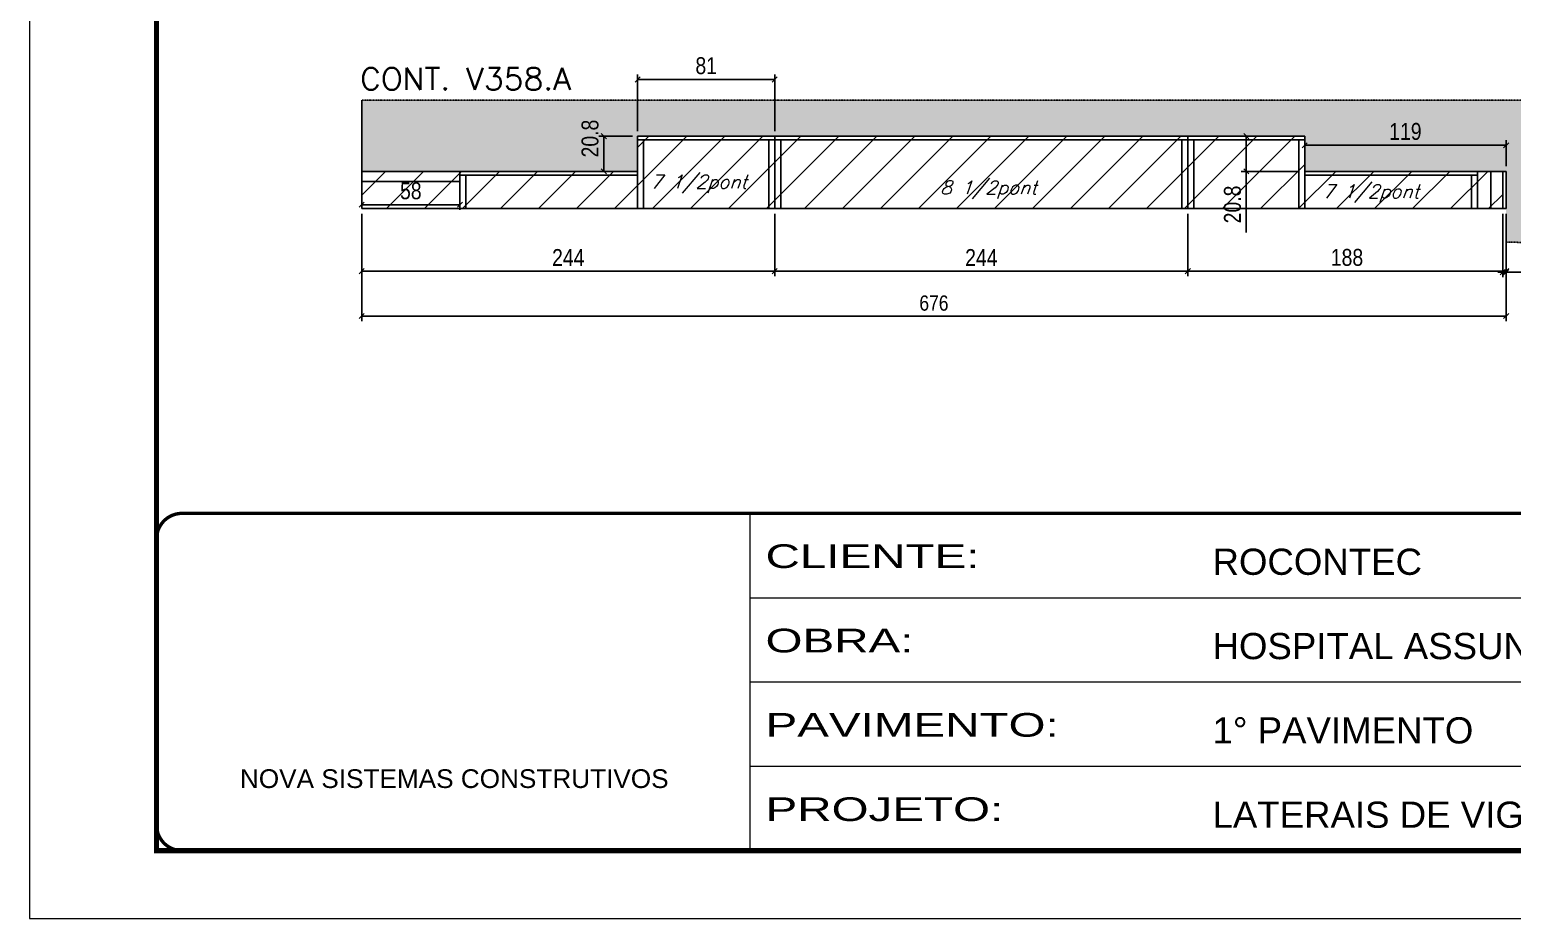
# Model space of a CAD drawing. Extents: x 137137 to 143418, y 10464 to 34486.
# Drawn here: x 141906 to 142782, y 28841 to 29366 of the extents above; entities that cross this region are included whole.
import ezdxf

# ---------------------------------------------------------------- set-up
doc = ezdxf.new("R2010")
doc.units = 0
doc.linetypes.add('CONTINUO', pattern=[0])
doc.linetypes.add('DASHED', pattern=[0.75, 0.5, -0.25])
for name, color, linetype in [('COTA', 241, 'Continuous'), ('Painéis', 200, 'Continuous'), ('SARR_2.2x7', 40, 'Continuous'), ('SARR_3.5x7', 81, 'Continuous'), ('texto', 7, 'Continuous')]:
    doc.layers.add(name, color=color, linetype=linetype)
for name, color, linetype, lineweight in [('Escoras', 2, 'Continuous', 25), ('Folhas', 255, 'Continuous', 9), ('Hachura', 251, 'Continuous', 9), ('SARRAFO DE PRESSAO', 251, 'DASHED', 9), ('Texto Seção', 7, 'Continuous', 15)]:
    doc.layers.add(name, color=color, linetype=linetype, lineweight=lineweight)
doc.styles.add('ARIAL', font='arial.ttf')
doc.styles.add('COTA TECNICA', font='techl___.ttf', dxfattribs={"height": 10})
doc.styles.add('COTA TECNICA-50', font='techl___.ttf', dxfattribs={"height": 9})
doc.styles.add('REGUA-120', font='ROMANS.shx', dxfattribs={"height": 15})
doc.styles.add('Romans', font='romans.shx')
doc.styles.add('Tecnologia', font='')
doc.styles.get('Tecnologia').set_extended_font_data('Forgotten Futurist')
doc.dimstyles.new('COTA PAINEL-50', dxfattribs={"dimtxt": 9, "dimasz": 3, "dimexe": 3, "dimexo": 3, "dimgap": 3, "dimtad": 1, "dimdec": 1, "dimzin": 12, "dimdsep": 46, "dimtxsty": 'COTA TECNICA-50', "dimblk1": 'OBLIQUE', "dimblk2": 'OBLIQUE', "dimsah": 1, "dimcen": 0.9, "dimclrd": 4, "dimclre": 4, "dimclrt": 240, "dimadec": 1, "dimazin": 3, "dimtfac": 1, "dimtdec": 1, "dimtmove": 0, "dimatfit": 3, "dimfxl": 1, "dimtolj": 1, "dimtzin": 12, "dimarcsym": 0})
doc.dimstyles.new('PAINEL', dxfattribs={"dimtxt": 10, "dimasz": 3, "dimexe": 3, "dimexo": 3, "dimgap": 3, "dimtad": 1, "dimdec": 1, "dimzin": 12, "dimdsep": 46, "dimtxsty": 'COTA TECNICA', "dimblk1": 'OBLIQUE', "dimblk2": 'OBLIQUE', "dimsah": 1, "dimcen": 0.9, "dimclrd": 4, "dimclre": 4, "dimclrt": 240, "dimadec": 1, "dimazin": 3, "dimtfac": 1, "dimtdec": 1, "dimtmove": 0, "dimatfit": 3, "dimfxl": 1, "dimtolj": 1, "dimtzin": 12, "dimarcsym": 0})
pattern_1 = [(45, (12097.8, 2492.558), (-11.2253202, 11.2253202), [])]

# ---------------------------------------------------------------- blocks, each defined once
blk = doc.blocks.new('9999999999')
at = {"color": 30, "linetype": 'CONTINUO'}
for p, q in [((98564.56, 34230.21), (98564.56, 34429.45)), ((98564.56, 34379.64), (99583.98, 34379.64)), ((98564.56, 34329.83), (99487.98, 34329.83)), ((98564.56, 34280.02), (99487.98, 34280.02))]:
    blk.add_line(p, q, dxfattribs=at)
at = {"color": 30, "linetype": 'CONTINUO', "const_width": 2}
blk.add_lwpolyline([(99583.98, 34230.21), (99583.98, 34414.45, 0.414214), (99568.98, 34429.45), (98228.98, 34429.45, 0.414214), (98213.98, 34414.45), (98213.98, 34245.21, 0.414214), (98228.98, 34230.21), (99583.98, 34230.21)], format="xyb", dxfattribs=at)
at = {"layer": 'Folhas'}
blk.add_lwpolyline([(98138.98, 34190.21), (99623.98, 34190.21), (99623.98, 35240.21), (98138.98, 35240.21)], close=True, dxfattribs=at)
at = {"layer": 'Folhas', "color": 30, "const_width": 3}
blk.add_lwpolyline([(98213.98, 34230.21), (99583.98, 34230.21), (99583.98, 35200.21), (98213.98, 35200.21)], close=True, dxfattribs=at)
at = {"color": 7, "linetype": 'Continuous', "ltscale": 5, "style": 'ARIAL'}
for s, height, p in [('ROCONTEC', 15.483, (98837.68, 34393.13)), ('HOSPITAL ASSUNÇÃO', 15.4829, (98837.68, 34343.32)), ('1° PAVIMENTO', 15.4829, (98837.68, 34293.51)), ('NOVA SISTEMAS CONSTRUTIVOS', 11.0592, (98263.19, 34267.21)), ('LATERAIS DE VIGAS', 15.4829, (98837.68, 34243.7))]:
    blk.add_text(s, height=height, dxfattribs=at).set_placement(p)
at = {"layer": 'Folhas', "color": 7, "style": 'Tecnologia', "width": 1.5}
for s, p in [('CLIENTE:', (98573.65, 34397.17)), ('OBRA:', (98573.65, 34347.31)), ('PAVIMENTO:', (98573.65, 34297.5)), ('PROJETO:', (98573.65, 34247.69))]:
    blk.add_text(s, height=14, dxfattribs=at).set_placement(p)
blk = doc.blocks.new('_Oblique')
at = {"color": 0, "linetype": 'ByBlock', "lineweight": -2}
blk.add_line((-0.5, -0.5), (0.5, 0.5), dxfattribs=at)
blk = doc.blocks.new('*D589')
at = {"layer": 'COTA', "color": 4, "linetype": 'ByBlock', "lineweight": -2, "transparency": 16777216}
for p, q in [((142589.93, 29257.74), (142589.93, 29220.78)), ((142777.93, 29257.74), (142777.93, 29220.78)), ((142589.93, 29223.78), (142777.93, 29223.78))]:
    blk.add_line(p, q, dxfattribs=at)
at = {"layer": 'Defpoints', "color": 0, "linetype": 'ByBlock', "transparency": 16777216}
for p in [(142589.93, 29260.74), (142777.93, 29260.74), (142777.93, 29223.78)]:
    blk.add_point(p, dxfattribs=at)
at = {"layer": 'COTA', "color": 4, "linetype": 'ByBlock', "lineweight": -2, "transparency": 16777216, "xscale": 3, "yscale": 3, "zscale": 3, "rotation": 180}
blk.add_blockref('_Oblique', (142589.93, 29223.78), dxfattribs=at)
at = {"layer": 'COTA', "color": 4, "linetype": 'ByBlock', "lineweight": -2, "transparency": 16777216, "xscale": 3, "yscale": 3, "zscale": 3}
blk.add_blockref('_Oblique', (142777.93, 29223.78), dxfattribs=at)
at = {"layer": 'COTA', "color": 240, "linetype": 'ByBlock', "transparency": 16777216, "insert": (142683.93, 29231.88), "char_height": 10, "attachment_point": 5, "style": 'COTA TECNICA'}
blk.add_mtext('\\A1;188', dxfattribs=at)
blk = doc.blocks.new('*D592')
at = {"layer": 'COTA', "color": 4, "linetype": 'ByBlock', "lineweight": -2, "transparency": 16777216}
for p, q in [((142775.93, 29257.74), (142775.93, 29220.22)), ((142777.93, 29257.74), (142777.93, 29220.22)), ((142775.93, 29223.22), (142772.93, 29223.22)), ((142775.93, 29223.22), (142777.93, 29223.22)), ((142777.93, 29223.22), (142796.04, 29223.22))]:
    blk.add_line(p, q, dxfattribs=at)
at = {"layer": 'Defpoints', "color": 0, "linetype": 'ByBlock', "transparency": 16777216}
for p in [(142775.93, 29260.74), (142777.93, 29260.74), (142777.93, 29223.22)]:
    blk.add_point(p, dxfattribs=at)
at = {"layer": 'COTA', "color": 4, "linetype": 'ByBlock', "lineweight": -2, "transparency": 16777216, "xscale": 3, "yscale": 3, "zscale": 3}
blk.add_blockref('_Oblique', (142775.93, 29223.22), dxfattribs=at)
at = {"layer": 'COTA', "color": 4, "linetype": 'ByBlock', "lineweight": -2, "transparency": 16777216, "xscale": 3, "yscale": 3, "zscale": 3, "rotation": 180}
blk.add_blockref('_Oblique', (142777.93, 29223.22), dxfattribs=at)
at = {"layer": 'COTA', "color": 240, "linetype": 'ByBlock', "transparency": 16777216, "insert": (142789.99, 29231.22), "char_height": 10, "attachment_point": 5, "style": 'COTA TECNICA'}
blk.add_mtext('\\A1;2', dxfattribs=at)
blk = doc.blocks.new('*D594')
at = {"layer": 'COTA', "color": 4, "linetype": 'ByBlock', "lineweight": -2, "transparency": 16777216}
for p, q in [((142658.93, 29285.74), (142658.93, 29301.2)), ((142777.93, 29298.2), (142658.93, 29298.2)), ((142777.93, 29285.74), (142777.93, 29301.2))]:
    blk.add_line(p, q, dxfattribs=at)
at = {"layer": 'Defpoints', "color": 0, "linetype": 'ByBlock', "transparency": 16777216}
for p in [(142658.93, 29298.2), (142658.93, 29282.74), (142777.93, 29282.74)]:
    blk.add_point(p, dxfattribs=at)
at = {"layer": 'COTA', "color": 4, "linetype": 'ByBlock', "lineweight": -2, "transparency": 16777216, "xscale": 3, "yscale": 3, "zscale": 3, "rotation": 180}
blk.add_blockref('_Oblique', (142658.93, 29298.2), dxfattribs=at)
at = {"layer": 'COTA', "color": 4, "linetype": 'ByBlock', "lineweight": -2, "transparency": 16777216, "xscale": 3, "yscale": 3, "zscale": 3}
blk.add_blockref('_Oblique', (142777.93, 29298.2), dxfattribs=at)
at = {"layer": 'COTA', "color": 240, "linetype": 'ByBlock', "transparency": 16777216, "insert": (142718.43, 29306.29), "char_height": 10, "attachment_point": 5, "style": 'COTA TECNICA'}
blk.add_mtext('\\A1;119', dxfattribs=at)
blk = doc.blocks.new('*D595')
at = {"layer": 'COTA', "color": 4, "linetype": 'ByBlock', "lineweight": -2, "transparency": 16777216}
for p, q in [((142655.93, 29303.54), (142621.43, 29303.54)), ((142624.43, 29303.54), (142624.43, 29282.74)), ((142655.93, 29282.74), (142621.43, 29282.74)), ((142624.43, 29282.74), (142624.43, 29246.69))]:
    blk.add_line(p, q, dxfattribs=at)
at = {"layer": 'Defpoints', "color": 0, "linetype": 'ByBlock', "transparency": 16777216}
for p in [(142658.93, 29303.54), (142624.43, 29282.74), (142658.93, 29282.74)]:
    blk.add_point(p, dxfattribs=at)
at = {"layer": 'COTA', "color": 4, "linetype": 'ByBlock', "lineweight": -2, "transparency": 16777216, "xscale": 3, "yscale": 3, "zscale": 3}
for p, rotation in [((142624.43, 29303.54), 90), ((142624.43, 29282.74), 270)]:
    blk.add_blockref('_Oblique', p, dxfattribs=dict(at, rotation=rotation))
at = {"layer": 'COTA', "color": 240, "linetype": 'ByBlock', "transparency": 16777216, "insert": (142616.31, 29263.21), "char_height": 10, "attachment_point": 5, "rotation": 90, "style": 'COTA TECNICA'}
blk.add_mtext('\\A1;20.8', dxfattribs=at)
blk = doc.blocks.new('*D596')
at = {"layer": 'COTA', "color": 4, "linetype": 'ByBlock', "lineweight": -2, "transparency": 16777216}
for p, q in [((142101.93, 29257.74), (142101.93, 29220.78)), ((142345.93, 29257.74), (142345.93, 29220.78)), ((142101.93, 29223.78), (142345.93, 29223.78))]:
    blk.add_line(p, q, dxfattribs=at)
at = {"layer": 'Defpoints', "color": 0, "linetype": 'ByBlock', "transparency": 16777216}
for p in [(142101.93, 29260.74), (142345.93, 29260.74), (142345.93, 29223.78)]:
    blk.add_point(p, dxfattribs=at)
at = {"layer": 'COTA', "color": 4, "linetype": 'ByBlock', "lineweight": -2, "transparency": 16777216, "xscale": 3, "yscale": 3, "zscale": 3, "rotation": 180}
blk.add_blockref('_Oblique', (142101.93, 29223.78), dxfattribs=at)
at = {"layer": 'COTA', "color": 4, "linetype": 'ByBlock', "lineweight": -2, "transparency": 16777216, "xscale": 3, "yscale": 3, "zscale": 3}
blk.add_blockref('_Oblique', (142345.93, 29223.78), dxfattribs=at)
at = {"layer": 'COTA', "color": 240, "linetype": 'ByBlock', "transparency": 16777216, "insert": (142223.93, 29231.85), "char_height": 10, "attachment_point": 5, "style": 'COTA TECNICA'}
blk.add_mtext('\\A1;244', dxfattribs=at)
blk = doc.blocks.new('*D597')
at = {"layer": 'COTA', "color": 4, "linetype": 'ByBlock', "lineweight": -2, "transparency": 16777216}
for p, q in [((142345.93, 29257.74), (142345.93, 29220.78)), ((142589.93, 29257.74), (142589.93, 29220.78)), ((142345.93, 29223.78), (142589.93, 29223.78))]:
    blk.add_line(p, q, dxfattribs=at)
at = {"layer": 'Defpoints', "color": 0, "linetype": 'ByBlock', "transparency": 16777216}
for p in [(142345.93, 29260.74), (142589.93, 29260.74), (142589.93, 29223.78)]:
    blk.add_point(p, dxfattribs=at)
at = {"layer": 'COTA', "color": 4, "linetype": 'ByBlock', "lineweight": -2, "transparency": 16777216, "xscale": 3, "yscale": 3, "zscale": 3, "rotation": 180}
blk.add_blockref('_Oblique', (142345.93, 29223.78), dxfattribs=at)
at = {"layer": 'COTA', "color": 4, "linetype": 'ByBlock', "lineweight": -2, "transparency": 16777216, "xscale": 3, "yscale": 3, "zscale": 3}
blk.add_blockref('_Oblique', (142589.93, 29223.78), dxfattribs=at)
at = {"layer": 'COTA', "color": 240, "linetype": 'ByBlock', "transparency": 16777216, "insert": (142467.93, 29231.85), "char_height": 10, "attachment_point": 5, "style": 'COTA TECNICA'}
blk.add_mtext('\\A1;244', dxfattribs=at)
blk = doc.blocks.new('*D598')
at = {"layer": 'COTA', "color": 4, "linetype": 'ByBlock', "lineweight": -2, "transparency": 16777216}
for p, q in [((142261.93, 29303.54), (142241.96, 29303.54)), ((142244.96, 29303.54), (142244.96, 29282.74)), ((142261.93, 29282.74), (142241.96, 29282.74))]:
    blk.add_line(p, q, dxfattribs=at)
at = {"layer": 'Defpoints', "color": 0, "linetype": 'ByBlock', "transparency": 16777216}
for p in [(142264.93, 29303.54), (142244.96, 29282.74), (142264.93, 29282.74)]:
    blk.add_point(p, dxfattribs=at)
at = {"layer": 'COTA', "color": 4, "linetype": 'ByBlock', "lineweight": -2, "transparency": 16777216, "xscale": 3, "yscale": 3, "zscale": 3}
for p, rotation in [((142244.96, 29303.54), 90), ((142244.96, 29282.74), 270)]:
    blk.add_blockref('_Oblique', p, dxfattribs=dict(at, rotation=rotation))
at = {"layer": 'COTA', "color": 240, "linetype": 'ByBlock', "transparency": 16777216, "insert": (142236.83, 29302.14), "char_height": 10, "attachment_point": 5, "rotation": 90, "style": 'COTA TECNICA'}
blk.add_mtext('\\A1;20.8', dxfattribs=at)
blk = doc.blocks.new('*D599')
at = {"layer": 'COTA', "color": 4, "linetype": 'ByBlock', "lineweight": -2, "transparency": 16777216}
for p, q in [((142101.93, 29264.74), (142101.93, 29266.07)), ((142101.93, 29263.07), (142159.93, 29263.07)), ((142159.93, 29268.74), (142159.93, 29260.07))]:
    blk.add_line(p, q, dxfattribs=at)
at = {"layer": 'Defpoints', "color": 0, "linetype": 'ByBlock', "transparency": 16777216}
for p in [(142159.93, 29271.74), (142101.93, 29261.74), (142159.93, 29263.07)]:
    blk.add_point(p, dxfattribs=at)
at = {"layer": 'COTA', "color": 4, "linetype": 'ByBlock', "lineweight": -2, "transparency": 16777216, "xscale": 3, "yscale": 3, "zscale": 3, "rotation": 180}
blk.add_blockref('_Oblique', (142101.93, 29263.07), dxfattribs=at)
at = {"layer": 'COTA', "color": 4, "linetype": 'ByBlock', "lineweight": -2, "transparency": 16777216, "xscale": 3, "yscale": 3, "zscale": 3}
blk.add_blockref('_Oblique', (142159.93, 29263.07), dxfattribs=at)
at = {"layer": 'COTA', "color": 240, "linetype": 'ByBlock', "transparency": 16777216, "insert": (142130.93, 29271.21), "char_height": 10, "attachment_point": 5, "style": 'COTA TECNICA'}
blk.add_mtext('\\A1;58', dxfattribs=at)
blk = doc.blocks.new('*D600')
at = {"layer": 'COTA', "color": 4, "linetype": 'ByBlock', "lineweight": -2, "transparency": 16777216}
for p, q in [((142264.93, 29306.54), (142264.93, 29340.05)), ((142345.93, 29306.54), (142345.93, 29340.05)), ((142264.93, 29337.05), (142345.93, 29337.05))]:
    blk.add_line(p, q, dxfattribs=at)
at = {"layer": 'Defpoints', "color": 0, "linetype": 'ByBlock', "transparency": 16777216}
for p in [(142345.93, 29337.05), (142264.93, 29303.54), (142345.93, 29303.54)]:
    blk.add_point(p, dxfattribs=at)
at = {"layer": 'COTA', "color": 4, "linetype": 'ByBlock', "lineweight": -2, "transparency": 16777216, "xscale": 3, "yscale": 3, "zscale": 3, "rotation": 180}
blk.add_blockref('_Oblique', (142264.93, 29337.05), dxfattribs=at)
at = {"layer": 'COTA', "color": 4, "linetype": 'ByBlock', "lineweight": -2, "transparency": 16777216, "xscale": 3, "yscale": 3, "zscale": 3}
blk.add_blockref('_Oblique', (142345.93, 29337.05), dxfattribs=at)
at = {"layer": 'COTA', "color": 240, "linetype": 'ByBlock', "transparency": 16777216, "insert": (142305.43, 29345.14), "char_height": 10, "attachment_point": 5, "style": 'COTA TECNICA'}
blk.add_mtext('\\A1;81', dxfattribs=at)
blk = doc.blocks.new('*D582')
at = {"layer": 'Defpoints', "color": 0, "linetype": 'ByBlock', "transparency": 16777216}
for p in [(142101.93, 29260.74), (142777.93, 29260.74), (142777.93, 29197.31)]:
    blk.add_point(p, dxfattribs=at)
at = {"layer": 'Escoras', "color": 4, "linetype": 'ByBlock', "lineweight": -2, "transparency": 16777216}
for p, q in [((142101.93, 29257.74), (142101.93, 29194.31)), ((142777.93, 29257.74), (142777.93, 29194.31)), ((142101.93, 29197.31), (142777.93, 29197.31))]:
    blk.add_line(p, q, dxfattribs=at)
at = {"layer": 'Escoras', "color": 4, "linetype": 'ByBlock', "lineweight": -2, "transparency": 16777216, "xscale": 3, "yscale": 3, "zscale": 3, "rotation": 180}
blk.add_blockref('_Oblique', (142101.93, 29197.31), dxfattribs=at)
at = {"layer": 'Escoras', "color": 4, "linetype": 'ByBlock', "lineweight": -2, "transparency": 16777216, "xscale": 3, "yscale": 3, "zscale": 3}
blk.add_blockref('_Oblique', (142777.93, 29197.31), dxfattribs=at)
at = {"layer": 'Escoras', "color": 240, "linetype": 'ByBlock', "transparency": 16777216, "insert": (142439.93, 29204.9), "char_height": 9, "attachment_point": 5, "style": 'COTA TECNICA-50'}
blk.add_mtext('\\A1;676', dxfattribs=at)

msp = doc.modelspace()

# ---------------------------------------------------------------- hatches: boundary and pattern name
at = {"layer": 'COTA', "linetype": 'ByBlock'}
h = msp.add_hatch(dxfattribs=at)
h.set_pattern_fill('AR-CONC', color=256, scale=0.03)
h.set_pattern_definition([(50, (12097.8008, 2492.558), (5.46554007, -0.47817257), [0.5715, -6.2865]), (355, (12097.801, 2492.558), (-1.05730264, 5.73170536), [0.4572, -5.02921753]), (100.4514447, (12098.256, 2492.518), (4.40823741, 5.25353256), [0.48570026, -5.34270734]), (46.1842, (12097.801, 2494.082), (8.13237123, -1.26126984), [0.85725, -9.42975]), (96.6355576, (12098.4785, 2493.977), (7.122124, 7.42278374), [0.7285507, -8.01406824]), (351.184151, (12097.801, 2494.082), (7.122124, 7.42278374), [0.685799, -7.54379196]), (21, (12098.5628, 2493.701), (4.54843174, -3.06795595), [0.5715, -6.2865]), (326, (12098.563, 2493.701), (1.85406085, 5.52563898), [0.4572, -5.0292]), (71.451445, (12098.942, 2493.445), (6.40249258, 2.45768307), [0.48570026, -5.34269813]), (37.5, (12097.8008, 2492.558), (0.092658098, 2.536651166), [0, -4.96824, 0, -5.1054, 0, -5.04825]), (7.5, (12097.8008, 2492.558), (2.004589875, 3.005417245), [0, -2.91084, 0, -4.85394, 0, -1.92405]), (327.5, (12096.1015, 2492.558), (4.067717855, -0.17186232), [0, -1.905, 0, -5.9436, 0, -7.8867]), (317.5, (12095.3395, 2492.558), (4.44387544, 0.76279473), [0, -2.4765, 0, -3.94716, 0, -5.6007])])
h.paths.add_polyline_path([(142777.93, 29282.74), (142658.93, 29282.74), (142658.93, 29303.54), (142589.93, 29303.54), (142264.93, 29303.54), (142264.93, 29282.74), (142101.93, 29282.74), (142101.93, 29324.74), (142589.93, 29324.74), (143030.43, 29324.74), (143030.43, 29303.54), (142926.93, 29303.54), (142926.93, 29282.74), (142807.93, 29282.74), (142807.93, 29240.74), (142777.93, 29240.74)])
h.paths.add_polyline_path([(142879.12, 29296.42), (142856.31, 29296.42), (142856.31, 29317), (142879.12, 29317)], flags=24)
h.paths.add_polyline_path([(142730.12, 29296.42), (142707.31, 29296.42), (142707.31, 29317), (142730.12, 29317)], flags=24)
h.paths.add_polyline_path([(142229.29, 29285.43), (142229.29, 29319.36), (142249.87, 29319.36), (142249.87, 29285.43)], flags=24)
at = {"layer": 'Hachura', "linetype": 'ByBlock'}
h = msp.add_hatch(dxfattribs=at)
h.set_pattern_fill('ANSI31', color=256, scale=5)
h.set_pattern_definition(pattern_1)
h.paths.add_polyline_path([(142264.93, 29260.74), (142145.93, 29260.74), (142101.93, 29260.74), (142101.93, 29282.74), (142264.93, 29282.74), (142264.93, 29303.54), (142345.93, 29303.54), (142345.93, 29260.74)])
h = msp.add_hatch(dxfattribs=at)
h.set_pattern_fill('ANSI31', color=256, scale=5)
h.set_pattern_definition(pattern_1)
h.paths.add_polyline_path([(142589.93, 29260.74), (142589.93, 29303.54), (142345.93, 29303.54), (142345.93, 29260.74)])
h = msp.add_hatch(dxfattribs=at)
h.set_pattern_fill('ANSI31', color=256, scale=5)
h.set_pattern_definition(pattern_1)
h.paths.add_polyline_path([(142775.93, 29260.74), (142775.93, 29282.74), (142658.93, 29282.74), (142658.93, 29303.54), (142589.93, 29303.54), (142589.93, 29260.74)])

# ---------------------------------------------------------------- linework, layer by layer
at = {"layer": 'COTA', "linetype": 'DASHED', "ltscale": 0.3}
for p, q in [((142101.93, 29324.74), (142589.93, 29324.74)), ((142589.93, 29324.74), (143030.43, 29324.74)), ((142777.93, 29240.86), (142807.93, 29240.74))]:
    msp.add_line(p, q, dxfattribs=at)
at = {"layer": 'COTA', "linetype": 'ByBlock'}
for p, q in [((142101.93, 29324.74), (142101.93, 29282.74)), ((142658.93, 29282.74), (142658.93, 29260.74))]:
    msp.add_line(p, q, dxfattribs=at)
at = {"layer": 'Painéis', "linetype": 'ByBlock'}
for p, q in [((142264.93, 29303.54), (142589.93, 29303.54)), ((142264.93, 29303.54), (142264.93, 29282.74)), ((142345.93, 29303.54), (142345.93, 29260.74)), ((142589.93, 29303.54), (142589.93, 29260.74)), ((142589.93, 29303.54), (142658.93, 29303.54)), ((142589.93, 29303.54), (142589.93, 29260.74)), ((142658.93, 29303.54), (142658.93, 29282.74)), ((142101.93, 29282.74), (142264.93, 29282.74)), ((142101.93, 29282.74), (142101.93, 29260.74)), ((142144.93, 29282.74), (142145.93, 29282.74)), ((142658.93, 29282.74), (142777.93, 29282.74)), ((142775.93, 29260.74), (142775.93, 29282.74)), ((142777.93, 29260.74), (142777.93, 29282.74)), ((142101.93, 29260.74), (142145.93, 29260.74)), ((142145.93, 29260.74), (142264.93, 29260.74)), ((142264.93, 29260.74), (142589.93, 29260.74)), ((142589.93, 29260.74), (142777.93, 29260.74))]:
    msp.add_line(p, q, dxfattribs=at)
at = {"layer": 'SARR_2.2x7', "linetype": 'Continuous'}
for p, q in [((142264.93, 29301.34), (142345.93, 29301.34)), ((142345.93, 29301.34), (142589.93, 29301.34)), ((142589.93, 29301.34), (142658.93, 29301.34)), ((142159.93, 29280.54), (142264.93, 29280.54)), ((142658.93, 29280.54), (142760.93, 29280.54)), ((142760.93, 29280.54), (142760.93, 29282.74)), ((142768.93, 29260.74), (142768.93, 29282.74)), ((142101.93, 29276.74), (142159.93, 29276.74))]:
    msp.add_line(p, q, dxfattribs=at)
at = {"layer": 'SARR_3.5x7'}
for p, q in [((142264.93, 29301.34), (142264.93, 29260.74)), ((142268.39, 29301.34), (142268.39, 29260.74)), ((142342.43, 29301.34), (142342.43, 29260.74)), ((142349.43, 29301.34), (142349.43, 29260.74)), ((142586.43, 29301.34), (142586.43, 29260.74)), ((142593.39, 29301.34), (142593.39, 29260.74)), ((142655.47, 29301.34), (142655.47, 29260.74)), ((142159.93, 29282.74), (142159.93, 29260.74)), ((142163.47, 29280.55), (142163.47, 29260.75)), ((142757.43, 29280.54), (142757.43, 29260.74)), ((142760.93, 29280.54), (142760.93, 29260.74))]:
    msp.add_line(p, q, dxfattribs=at)

# ---------------------------------------------------------------- block references
at = {"layer": 'SARRAFO DE PRESSAO', "color": 6, "linetype": 'ByBlock'}
msp.add_blockref('9999999999', (43766.81, -5348.73), dxfattribs=at)

# ---------------------------------------------------------------- texts
at = {"layer": 'texto', "color": 2, "char_height": 8, "attachment_point": 5, "style": 'Romans'}
for s, insert in [('{\\Q19;\\C256;7 1/2pont}', (142300.98, 29275.31)), ('{\\Q19;\\C256;8 1/2pont}', (142472.13, 29271.87)), ('{\\Q19;\\C256;7 1/2pont}', (142697.98, 29269.67))]:
    msp.add_mtext(s, dxfattribs=dict(at, insert=insert))
at = {"layer": 'Texto Seção', "style": 'REGUA-120', "width": 1.05}
msp.add_text('CONT. V358.A', height=13, dxfattribs=at).set_placement((142100.99, 29330.92))

# ---------------------------------------------------------------- dimensions: what is measured, and where the dimension line sits
at = {"layer": 'COTA', "linetype": 'ByBlock'}
for base, p1, p2, picture, middle in [((142345.93, 29337.05), (142264.93, 29303.54), (142345.93, 29303.54), '*D600', (142305.43, 29345.14)), ((142159.93, 29263.07), (142101.93, 29261.74), (142159.93, 29271.74), '*D599', (142130.93, 29271.21)), ((142777.93, 29223.78), (142589.93, 29260.74), (142777.93, 29260.74), '*D589', (142683.93, 29231.88)), ((142777.93, 29223.22), (142775.93, 29260.74), (142777.93, 29260.74), '*D592', (142789.99, 29231.22))]:
    dim = msp.add_linear_dim(base=base, p1=p1, p2=p2, dimstyle='PAINEL', dxfattribs=at)
    dim.commit()
    dim.dimension.update_dxf_attribs({"geometry": picture, "text_midpoint": middle})
dim = msp.add_linear_dim(base=(142244.96, 29282.74), p1=(142264.93, 29303.54), p2=(142264.93, 29282.74), angle=90, dimstyle='PAINEL', dxfattribs=at)
dim.commit()
dim.dimension.update_dxf_attribs({"geometry": '*D598', "text_midpoint": (142244.96, 29302.14), "dimtype": 160})
dim = msp.add_linear_dim(base=(142624.43, 29282.74), p1=(142658.93, 29303.54), p2=(142658.93, 29282.74), angle=90, dimstyle='PAINEL', dxfattribs=at)
dim.commit()
dim.dimension.update_dxf_attribs({"geometry": '*D595', "text_midpoint": (142616.31, 29263.21)})
dim = msp.add_linear_dim(base=(142658.93, 29298.2), p1=(142777.93, 29282.74), p2=(142658.93, 29282.74), dimstyle='PAINEL', dxfattribs=at)
dim.commit()
dim.dimension.update_dxf_attribs({"geometry": '*D594', "text_midpoint": (142718.43, 29298.2), "dimtype": 160})
for base, p1, p2, picture, middle in [((142345.93, 29223.78), (142101.93, 29260.74), (142345.93, 29260.74), '*D596', (142223.93, 29231.85)), ((142589.93, 29223.78), (142345.93, 29260.74), (142589.93, 29260.74), '*D597', (142467.93, 29231.85))]:
    dim = msp.add_linear_dim(base=base, p1=p1, p2=p2, dimstyle='PAINEL', override={"dimtmove": 1}, dxfattribs=at)
    dim.commit()
    dim.dimension.update_dxf_attribs({"geometry": picture, "text_midpoint": middle})
at = {"layer": 'Escoras', "linetype": 'ByBlock'}
dim = msp.add_linear_dim(base=(142777.93, 29197.31), p1=(142101.93, 29260.74), p2=(142777.93, 29260.74), dimstyle='COTA PAINEL-50', override={"dimarcsym": 1}, dxfattribs=at)
dim.commit()
dim.dimension.update_dxf_attribs({"geometry": '*D582', "text_midpoint": (142439.93, 29204.9)})

doc.saveas('drawing.dxf')
